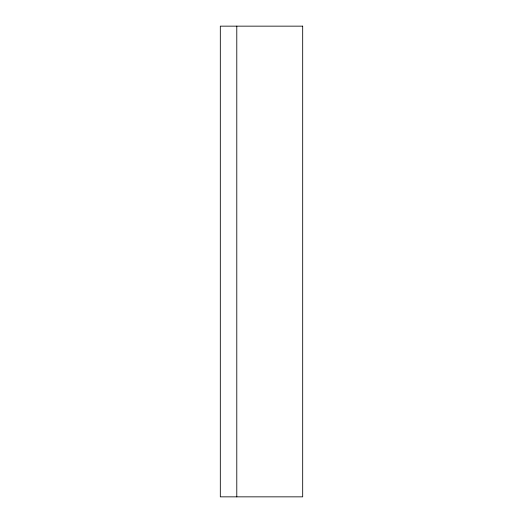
<?xml version="1.0" encoding="UTF-8"?>
<svg xmlns="http://www.w3.org/2000/svg" width="523" height="523" viewBox="0 0 523 523"><rect width="100%" height="100%" fill="white"/><g stroke="black" fill="none" stroke-linecap="round" stroke-linejoin="round"><path stroke-width="0.78" d="M236.788 26.15L236.788 496.85M302.686 26.15L220.314 26.15L220.314 496.85L302.686 496.85L302.686 26.15"/></g></svg>
